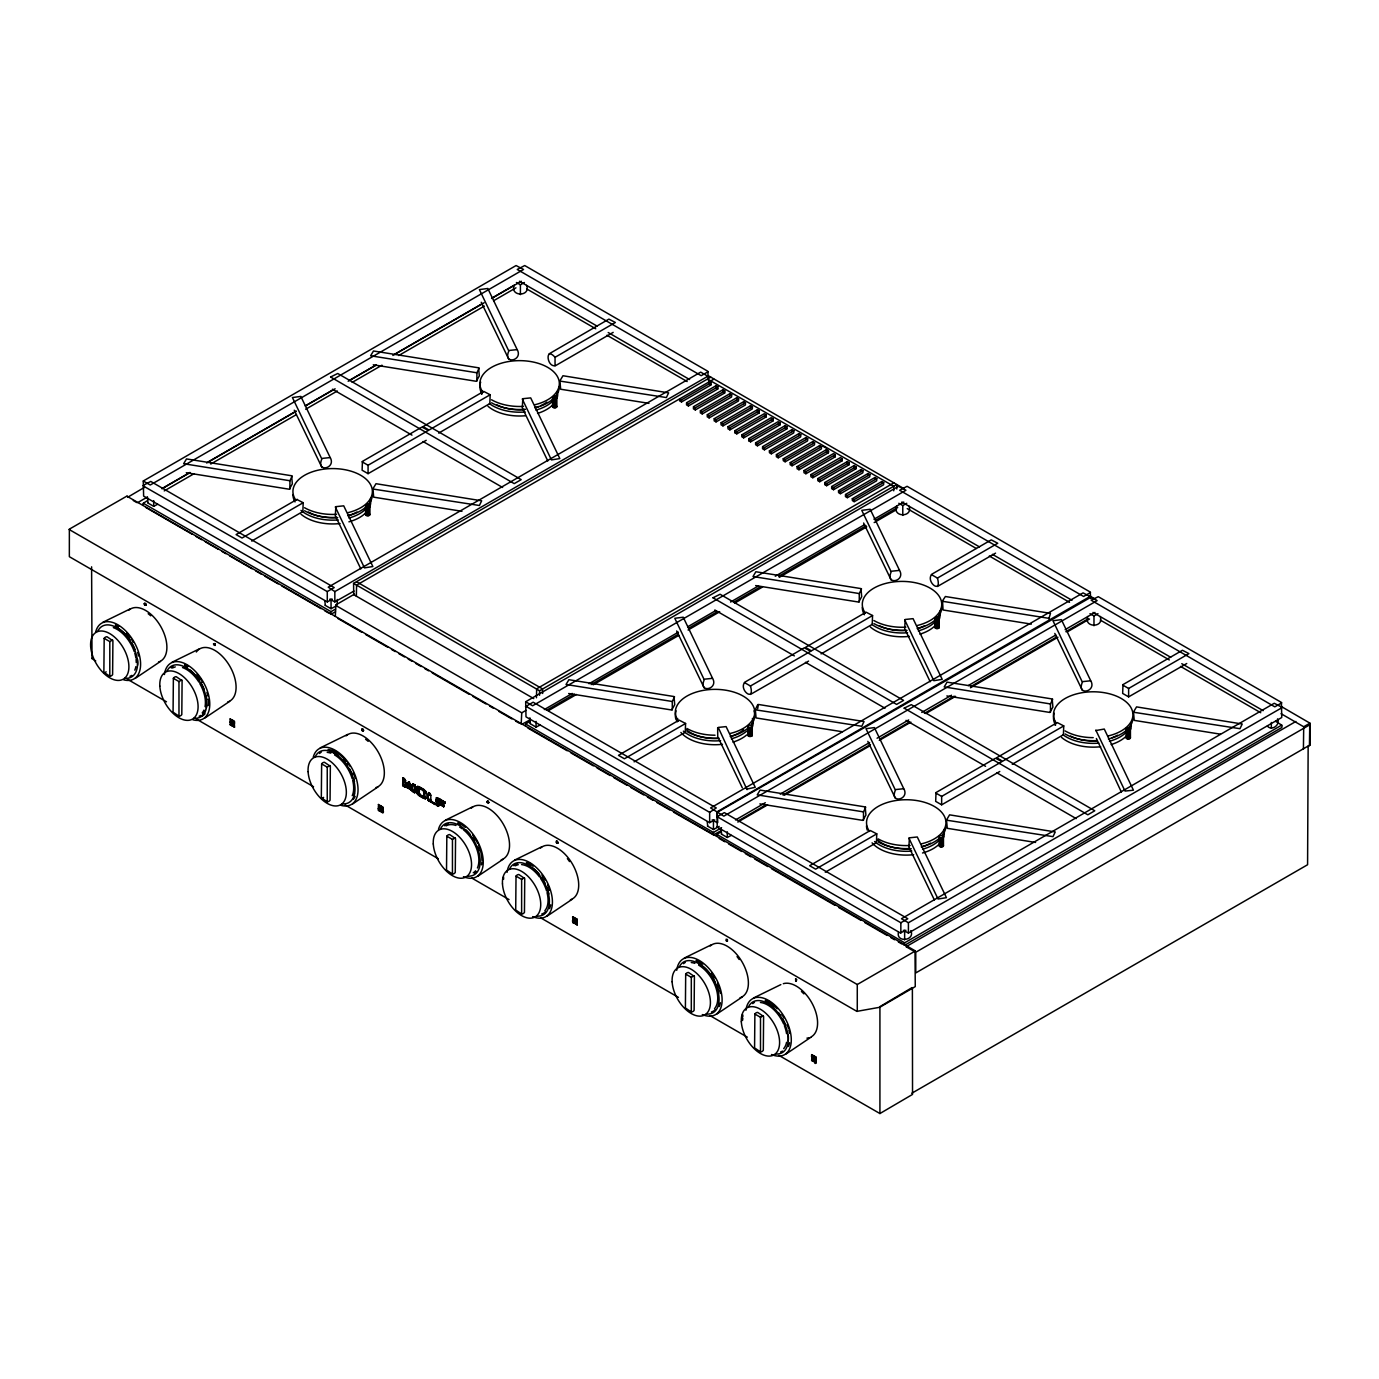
<?xml version="1.0" encoding="UTF-8"?>
<svg xmlns="http://www.w3.org/2000/svg" width="1379" height="1379" viewBox="0 0 1379 1379"><rect width="100%" height="100%" fill="white"/><g stroke="black" fill="none" stroke-linecap="round" stroke-linejoin="round"><path stroke-width="1.5" d="M127.092 496.285L915.001 950.717L915.26 986.606L879.785 1007.273L856.859 1011.359L69.346 556.685L69.364 529.14L127.092 495.992M230.224 718.855L230.224 721.2L231.982 722.113M232.861 720.39L232.861 722.717L234.62 723.63M297.226 499.646L303.19 502.714L302.863 511.523L251.702 541.068M143.278 480.995L150.242 485.012L523.555 269.474L516.074 265.544L143.278 480.995L143.623 496.095L327.271 601.899L327.271 591.591L143.088 485.856M330.357 614L331.046 611.655L143.33 503.283L147.501 500.577M329.753 599.176L334.838 601.899L334.838 591.591L328.219 587.161L700.687 372.123L708.358 376.553M356.351 596.176L356.592 585.127L713.874 379.122M356.592 581.8L542.412 688.828L542.654 693.482M368.072 473.669L362.108 470.222L362.436 461.396L421.905 427.059L428.386 430.42L368.072 465.257L368.072 473.669L426.197 440.315M378.501 804.491L378.501 806.801L380.07 807.87L380.19 805.577M381.121 805.957L381.121 808.318L382.845 809.318L382.828 807.094M414.907 791.15L402.685 784.099L402.944 777.773L404.461 778.652M402.685 777.928L404.84 779.325L402.944 777.773M406.753 787.478L402.685 785.409L402.944 779.101L405.616 780.652C400.961 787.306 421.25 792.753 405.754 785.409M407.27 782.772L410.201 783.737L407.27 782.772L407.27 784.979L409.563 786.306M407.27 784.979L407.529 782.634M409.942 786.082L410.58 784.392L408.425 783.427L409.425 781.962L408.046 783.651L407.908 782.41M410.321 786.306L410.58 784.392M414.769 792.546C406.926 786.599 419.354 799.837 414.907 786.306C409.167 778.773 413.631 798.855 412.614 784.099L415.165 784.841L414.527 792.253M425.473 790.788L417.837 786.375L416.82 786.961L416.82 793.132C419.423 796.217 431.455 799.544 423.181 796.51M416.82 793.132L417.199 786.737L425.611 791.598M417.061 786.823L420.13 788.581L419.113 789.167L419.113 793.58L419.492 788.943M425.99 797.976L426.232 792.546L423.319 791.598M425.99 793.132L426.232 792.115L416.82 786.961M431.196 800.268L428.283 798.872L428.283 793.132L430.058 793.425M428.283 799.751C425.852 791.942 432.023 794.821 428.524 792.546M435.781 804.233L427.904 799.975L428.524 799.165L435.781 804.233L428.283 800.182M436.919 805.336L438.453 806.215L438.591 804.371C434.764 803.509 434.506 791.787 444.952 803.354L444.572 803.578M438.97 801.509L438.591 802.612L439.212 800.923L436.298 799.975L436.54 797.614L444.952 802.475L436.298 797.769L444.952 802.026L444.952 803.354M438.97 804.595L438.832 805.991L436.298 804.819L436.54 802.475L443.797 806.663L443.797 805.336L436.298 801.285L443.797 805.336M503.525 876.872L503.611 879.216M526.054 710.34L521.745 712.822L521.176 724.285M555.048 365.711L555.048 357.299C544.86 345.767 546.601 367.779 555.565 365.642L613.172 332.373M574.578 917.793C574.233 925.412 571.871 912.002 572.871 919.017L574.629 919.931M577.215 919.328L575.439 918.207L575.508 920.551L577.232 921.534L575.508 920.672M525.485 706.634L533.156 702.204L716.27 807.939L709.651 812.352L709.651 822.66L526.002 716.856L525.675 701.756L898.47 486.304L905.951 490.252L532.622 705.772L525.675 701.756M673.555 812.162L713.443 834.881L713.443 832.433L525.727 724.044L529.881 721.338M742.419 1020.494L742.557 1018.047L742.436 1020.339M742.557 1016.995L742.557 1014.634L742.471 1017.133M750.452 686.018C755.296 702.911 738.317 689.896 744.815 682.174L804.285 647.837L810.783 651.198L750.452 686.018L744.488 682.588M757.674 708.668L758.398 704.462L864.047 721.562L861.789 726.268L755.347 709.806L756.071 717.942L842.259 731.732M813.489 1061.261L811.662 1060.503L811.817 1058.003M813.438 1055.711C815.489 1059.434 810.025 1057.779 811.817 1054.59M816.04 1059.503C812.627 1060.141 815.023 1052.436 814.386 1058.451L816.04 1059.503L816.075 1057.228M826.59 451.691C824.935 447.554 830.279 450.847 828.314 452.846L799.062 469.739L797.096 468.722L797.2 466.516L826.452 449.623M912.122 987.571L879.923 1006.636L879.923 1113.543L778.98 1055.435M893.73 490.803L893.73 486.27L707.668 379.122M903.934 945.167L904.641 942.805L716.908 834.433L721.079 831.727M1281.936 707.703L908.416 922.741L908.416 933.049L1281.746 717.511L1281.419 702.428L1098.287 596.693L1091.151 600.21L1274.799 706.841L1281.746 702.842M1309.447 745.832L1309.74 724.82L915.759 952.268L915.759 972.936L1309.447 745.298M937.427 578.077C942.271 594.97 925.292 581.955 931.79 574.216L991.26 539.878L997.758 543.257L937.427 578.077L931.463 574.629M941.65 804.819L935.686 801.371L936.013 792.546L995.483 758.226L1001.981 761.587L941.65 796.407L941.65 804.819L999.775 771.482M1128.625 696.86L1122.661 693.43L1122.989 684.605L1182.458 650.267L1188.939 653.629L1128.625 688.466L1128.625 696.86L1186.75 663.523M1303.414 749.159L1303.707 726.767L1281.057 713.701M857.273 1011.428L857.273 984.52L69.105 529.467M186.027 665.816L184.596 664.781L185.579 665.04M458.242 822.97L459.345 823.125L458.759 824.073M527.433 863.013C528.95 864.081 527.416 862.168 528.088 863.875M116.215 624.721C113.836 626.118 118.939 626.256 115.612 624.997M185.82 665.781L185.51 664.747M458.035 822.867L458.38 823.746L458.862 822.556M292.158 476.048L289.918 480.737L183.631 463.723L186.51 458.931L291.624 475.755L292.331 483.908L289.297 489.235L186.286 472.738M373.14 488.476L376.002 483.701L481.667 500.801L479.409 505.49L372.968 489.028L373.675 497.164L461.965 511.299M479.134 368.09L476.893 372.778L370.606 355.782L373.485 350.99L478.599 367.814L479.306 375.95L476.272 381.293L373.261 364.797M560.098 380.535L562.977 375.743L668.625 392.86L666.385 397.548L559.943 381.087L560.65 389.223L648.94 403.357M674.555 696.809L672.297 701.497L566.028 684.484L568.906 679.709L674.003 696.533L674.727 704.669L671.676 709.995L568.682 693.516M755.52 709.254L757.778 704.548M861.53 588.867L859.272 593.556L753.003 576.543L755.864 571.751L860.979 588.592L861.685 596.728L858.652 602.054L755.64 585.575M865.753 807.198L863.495 811.886L757.226 794.873L760.088 790.098L865.202 806.922L865.909 815.058L862.875 820.384L759.863 803.905M1031.337 624.118L943.046 609.983L942.529 600.83L945.373 596.521L1050.47 613.345L1048.867 618.912M946.718 819.626L949.579 814.851L1055.245 831.951L1052.987 836.639L946.546 820.177L947.27 828.314L1035.56 842.448M1052.711 699.256L1050.47 703.945L944.184 686.932L947.063 682.14L1052.177 698.963L1052.884 707.099L1049.85 712.443L946.839 695.947M1133.693 711.685L1136.555 706.893L1242.22 724.009L1239.962 728.698L1133.521 712.236L1134.227 720.372L1220.415 734.162M146.208 604.829L146.14 604.416M213.417 643.959L215.021 643.734M215.314 644.889C211.608 646.234 215.52 640.839 215.038 645.475M361.746 729.956L362.16 728.801M363.642 730.37L362.522 731.025M488.166 801.302L487.011 802.457M488.838 802.647L487.218 802.078M726.543 940.788L726.078 939.237L727.181 939.358M727.56 939.926L726.716 941.202M796.752 979.883L795.769 981.159M321.876 458.879C315.481 473.325 336.976 468.498 329.977 457.121L300.829 396.428L292.417 397.531L321.583 458.466L330.012 457.587M508.851 350.938C502.456 365.383 523.934 360.557 516.953 349.163L487.804 288.487L479.392 289.59L508.558 350.507L516.97 349.645M704.273 679.657C697.877 694.102 719.355 689.276 712.357 677.882L683.226 617.206L674.796 618.292L703.979 679.226L712.391 678.365M747.056 789.65L718.235 727.422L726.095 726.612L755.244 787.288L747.142 789.064M891.23 571.716C884.835 586.144 906.331 581.317 899.332 569.941L870.183 509.265L861.772 510.351L890.937 571.285L899.367 570.406M895.454 790.046C889.059 804.491 910.554 799.665 903.555 788.271L874.407 727.595L865.995 728.681L895.161 789.615L903.59 788.736M1082.429 682.088C1076.034 696.533 1097.529 691.706 1090.53 680.33L1061.382 619.636L1052.97 620.74L1082.136 681.674L1090.565 680.795M115.422 624.842L116.319 626.118L116.422 624.894M289.918 489.149L289.918 480.737M476.893 381.19L476.893 372.778M672.297 709.909L672.297 701.497M859.272 601.968L859.272 593.556M863.495 820.298L863.495 811.886M1050.47 712.34L1050.47 703.945M144.243 603.83L145.191 603.278M145.674 603.623L144.467 603.468L145.036 605.053M144.605 605.036L146.053 605.295L146.053 604.192M361.694 729.37L362.643 728.819M362.194 730.749L363.298 731.077L362.694 729.181M556.444 842.81L558.012 842.776M335.287 506.938L364.47 567.872L372.864 566.528L343.716 505.834L335.838 506.662L335.321 515.815L360.833 568.906M522.262 398.979L551.445 459.914L559.822 458.569L530.691 397.893L522.813 398.703L522.296 407.856L547.791 460.965M717.683 727.698L717.718 736.576L742.298 787.788M904.658 619.757L933.824 680.692L942.219 679.347L913.07 618.654L905.193 619.481L904.693 628.634L930.187 681.726M908.882 838.087L938.048 899.022L946.442 897.677L917.294 836.984L909.416 837.811L908.899 846.965L934.41 900.056M1095.684 730.577L1104.269 729.043L1133.435 790.201L1125.023 791.063L1095.84 730.146M104.183 638.356L103.873 672.228L109.803 676.244A5.033 4.12 60 0 0 112.613 674.607L112.906 640.752L106.993 636.736A5.033 4.12 60 0 0 104.183 638.356L109.803 641.597L112.613 639.977M173.375 678.313L173.065 712.167L178.977 716.184A5.033 4.12 60 0 0 181.804 714.563L182.097 680.692L176.184 676.675A5.033 4.12 60 0 0 173.375 678.313L178.977 681.554L181.804 679.933M230.069 722.424L231.982 723.337M231.81 723.199L231.982 725.544M232.741 723.872C237.257 726.63 230.827 721.355 232.861 726.147L234.62 727.061M354.489 594.125L335.907 604.847L335.321 616.31M710.771 377.156L353.576 583.386L353.713 594.659L533.742 698.584M321.635 763.897L321.324 797.769L327.237 801.785A5.033 4.12 60 0 0 330.064 800.165L330.357 766.293L324.444 762.277A5.033 4.12 60 0 0 321.635 763.897L327.237 767.155L330.064 765.517M514.195 285.332C509.678 296.881 531.105 296.881 526.606 285.332M438.677 433.109L489.838 403.582L490.166 394.756L483.684 391.395L423.06 426.628L429.024 430.058L490.166 394.756M378.329 808.008C382.948 810.404 376.243 805.422 378.501 810.214L380.156 811.283L380.19 808.99M382.845 810.369C377.846 808.111 385.362 810.404 382.879 812.662C377.794 809.783 385.448 815.489 382.828 810.524M446.83 836.191L446.52 870.046L452.45 874.062A5.033 4.12 60 0 0 455.26 872.442L455.553 838.57L449.64 834.571A5.033 4.12 60 0 0 446.83 836.191L452.45 839.432L455.26 837.811M708.978 381.811L710.926 382.828L710.84 385.034L681.588 401.927L679.64 400.893L679.726 398.703M686.535 402.789L686.535 404.892L688.483 405.909L717.752 389.016L717.838 386.81L715.891 385.792L686.639 402.685L688.345 403.84L717.838 386.81M693.447 406.788L693.447 408.873L695.395 409.891L724.664 392.998L724.802 390.947L722.941 389.757L693.534 406.667L695.257 407.822L724.802 390.947M516.022 876.13L515.712 910.002L521.624 914.018A5.033 4.12 60 0 0 524.451 912.381L524.744 878.526L518.832 874.51A5.033 4.12 60 0 0 516.022 876.13L521.624 879.371L524.451 877.751M700.36 410.77L700.36 412.855L702.307 413.89L731.577 396.997L731.663 394.79L729.715 393.773L700.446 410.666L702.17 411.821L731.663 394.79M707.272 414.769L707.272 416.854L709.22 417.871L738.472 400.979L738.61 398.91L736.765 397.738L707.358 414.648L709.082 415.803L738.61 398.91M714.184 418.751L714.184 420.836L716.132 421.871L745.384 404.978L745.47 402.771L743.522 401.754L714.27 418.647L715.994 419.802L745.47 402.771M721.096 422.75L721.096 424.835L723.044 425.852L752.296 408.96L752.434 406.891L750.572 405.719L721.183 422.629L722.906 423.784L752.434 406.891M728.009 426.732L728.009 428.817L729.956 429.852L759.208 412.959L759.295 410.752L757.347 409.735L728.095 426.628L729.819 427.783L759.295 410.752M735.007 432.92L736.869 433.833L766.121 416.941L766.207 414.751L764.259 413.717L735.007 430.61L734.869 432.678M741.764 434.85L771.171 417.716L773.119 418.733L773.033 420.94L743.764 437.832L741.816 436.798L741.764 434.85L743.626 435.764L773.119 418.733M748.814 440.901L750.676 441.814L779.945 424.922L780.031 422.715L778.084 421.698L748.814 438.591L748.676 440.659M755.589 442.814L784.996 425.68L786.944 426.714L786.857 428.903L757.588 445.796L755.64 444.779L755.589 442.814L757.45 443.728L786.944 426.714M574.595 923.447L572.871 922.448C571.251 915.846 578.163 925.602 572.802 922.585C571.492 917.052 575.853 922.706 574.629 923.361M575.353 921.758C580.3 922.792 571.234 921.413 577.267 924.878M762.553 446.675L762.553 448.761L764.5 449.795L793.752 432.903L793.856 430.696L791.891 429.679L762.639 446.572L764.362 447.727L793.856 430.696M769.413 450.795L798.803 433.661L800.751 434.695L800.665 436.884L771.413 453.777L769.465 452.76L769.413 450.795L771.275 451.709L800.751 434.695M776.377 454.656L776.377 456.742L778.325 457.776L807.577 440.884L807.663 438.677L805.715 437.66L776.463 454.553L778.187 455.708L807.663 438.677M783.238 458.776L812.627 441.642L814.575 442.676L814.489 444.865L785.237 461.758L783.289 460.741L783.238 458.776L785.099 459.69L814.575 442.676M790.201 462.637L790.201 464.723L792.149 465.757L821.401 448.864L821.488 446.658L819.678 445.607L790.288 462.534L792.011 463.689L821.488 446.658M634.099 761.829L685.242 732.301L685.587 723.475L679.089 720.114L618.464 755.347L624.428 758.778L685.587 723.475M804.009 470.618L804.009 472.704L805.957 473.721L835.226 456.845L835.312 454.639L833.502 453.588L804.095 470.498L805.819 471.67L835.312 454.639M810.921 474.6L810.921 476.703L812.869 477.72L842.138 460.827L842.276 458.759L840.414 457.587L811.007 474.497L812.731 475.652L842.276 458.759M817.833 478.599L817.833 480.685L819.781 481.702L849.033 464.809L849.136 462.62L847.327 461.569L817.919 478.479L819.643 479.633L849.136 462.62M828.4 452.743L826.728 451.778M824.745 482.581L824.745 484.667L826.693 485.701L855.945 468.808L856.083 466.74L854.084 465.585L824.832 482.478L826.555 483.633L856.083 466.74M831.658 486.58L831.658 488.666L833.606 489.683L862.858 472.79L862.944 470.601L860.996 469.567L831.744 486.459L833.468 487.614L862.944 470.601M838.518 490.7L867.908 473.566L869.856 474.583L869.77 476.789L840.518 493.682L838.57 492.648L838.518 490.7L840.38 491.613L869.856 474.583M716.684 817.023L724.337 812.593L907.796 918.724L900.849 922.741L716.873 816.523M845.482 494.561L845.482 496.647L847.43 497.664L876.682 480.771L876.768 478.582L874.82 477.548L845.568 494.44L847.292 495.595L876.768 478.582M852.325 498.681L881.733 481.547L883.68 482.564L883.594 484.77L854.342 501.663L852.377 500.629L852.325 498.681L854.187 499.594L883.68 482.564M685.691 974.091L685.397 1007.963L691.31 1011.979A5.033 4.12 60 0 0 694.12 1010.342L694.413 976.487L688.5 972.471A5.033 4.12 60 0 0 685.691 974.091L691.31 977.332L694.12 975.711M896.574 506.11C892.075 517.642 913.501 517.642 908.985 506.11M821.074 653.887L872.217 624.359L872.562 615.534L866.064 612.173L805.439 647.389L811.404 650.836L872.562 615.534M754.882 1014.048L754.572 1047.902L760.501 1051.918A5.033 4.12 60 0 0 763.311 1050.298L763.604 1016.426L757.692 1012.41A5.033 4.12 60 0 0 754.882 1014.048L760.501 1017.288L763.311 1015.651M825.28 872.217L876.441 842.69L876.768 833.864L870.287 830.503L809.663 865.719L815.627 869.166L876.768 833.864M811.576 1054.728L813.455 1055.556M813.403 1059.02C809.214 1054.814 817.161 1063.916 811.662 1060.399M816.092 1059.451L816.127 1057.159L814.386 1056.107M816.092 1062.864C811.335 1053.039 817.833 1068.122 814.248 1061.951M898.436 932.394C895.919 942.926 915.466 940.857 910.847 930.601M879.923 1113.543L912.536 1094.409L912.381 987.881M1087.772 616.499C1083.256 628.031 1104.682 628.031 1100.183 616.499M1012.255 764.276L1063.416 734.731L1063.743 725.923L1057.262 722.562L996.638 757.778L1002.602 761.225L1063.743 725.923M1267.353 726.078C1271.628 731.37 1280.626 724.871 1277.54 718.89M911.812 1093.237L1307.585 864.736L1308.154 746.039M231.896 725.682L230.103 724.699L231.724 725.682M577.18 921.603L577.18 919.207M813.403 1057.986L811.662 1056.986M816.04 1062.933L816.075 1060.658M144.467 603.399L144.295 604.416M144.743 605.209L146.14 605.157M486.942 801.492L487.994 801.182M557.978 842.931L557.064 843.327M127.644 497.267L144.709 487.218M143.278 485.374L150.759 481.443L334.218 587.575L327.271 591.591M549.083 353.869L608.88 319.118L615.362 322.479L555.048 357.299M381 806.043L382.707 807.025L382.793 809.37L381.121 808.456M381 809.456L381.121 811.748M766.121 416.941L764.535 415.872M779.945 424.922L778.359 423.853M906.106 946.701L1295.881 721.458M1275.661 721.338L1281.694 725.113A3.672 2.999 0 0 1 1281.694 727.578L904.641 945.27M556.409 841.069L557.03 842.965M556.582 841.069L556.202 842.397M726.112 940.771L727.56 941.012M135.211 678.399L160.464 661.437M204.402 718.338L229.638 701.394M352.662 803.94L377.898 786.978M477.858 876.217L503.094 859.272M547.049 916.173L572.285 899.211M716.718 1014.134L741.971 997.172M785.909 1054.073L811.145 1037.111M137.779 502.577L147.088 497.198M163.86 487.511L189.957 472.445M208.591 461.689L296.175 411.114M305.5 405.736L333.442 389.602M350.214 379.914L376.312 364.849M394.946 354.093L482.529 303.518M491.855 298.14L514.212 285.229M161.929 488.787L189.871 472.652M206.626 462.982L296.02 411.373M305.328 405.995L335.131 388.792M348.163 381.259L376.105 365.142M392.86 355.454L484.115 302.777M491.562 298.467L521.365 281.264M516.418 282.505L520.4 284.798L524.382 282.505M164.239 490.907L194.025 473.721M210.763 464.051L296.382 414.614M305.673 409.253L337.321 390.981M352.197 382.379L381.983 365.194M398.738 355.523L484.339 306.104M493.648 300.725L515.97 287.832M147.501 497.043L147.967 502.68M157.671 504.231L153.69 506.334L147.656 502.852M297.226 499.267L236.085 534.569L242.049 538.017L303.19 502.714M91.6 566.821L92.014 658.335M104.183 673.004L106.183 671.849M708.168 371.675L701.204 375.691L517.228 269.474L524.709 265.544L707.823 371.261L708.358 380.276M334.838 591.591L708.168 376.053M332.356 599.176L327.271 601.899M324.858 601.227L325.323 605.071M679.64 398.807L681.45 399.858L710.926 382.828M353.989 591.057L334.838 601.899M335.028 606.622L331.046 608.725L325.013 605.243M331.046 611.655L335.476 609.104M335.476 611.862L331.046 614.12M231.896 719.769L231.896 722.251L230.224 721.2M232.861 722.855C234.275 725.647 236.102 720.355 232.741 720.441M734.921 430.713L736.731 431.765L766.207 414.751M231.931 723.406L230.155 722.268L230.224 724.63M234.447 724.716L234.447 727.216L232.861 726.147M780.031 422.715L750.538 439.746L748.728 438.694M797.096 466.619L798.906 467.671L828.4 450.657M321.635 798.544L323.634 797.39M353.576 583.386L539.551 690.758L896.729 484.529L896.815 489.011M402.944 778.652L405.236 780.428M402.944 779.101L405.616 780.652M409.425 781.962L407.27 783.203L410.58 784.841L407.529 783.065M403.082 786.082L405.236 787.03L403.323 785.944M409.184 782.548L408.425 782.117M405.995 785.272L405.357 780.79M409.804 783.065L408.805 781.893M409.942 786.513L407.27 784.53L410.58 786.599M412.614 784.979L413.01 783.875M544.326 709.547L572.251 693.43M589.023 683.743L678.416 632.134M687.725 626.773L715.649 610.638M730.56 602.037L758.484 585.903M775.257 576.232L864.633 524.623M873.958 519.245L903.745 502.042M410.58 787.478C409.304 788.202 404.978 783.789 409.563 785.858M415.165 784.841L414.907 786.306L412.235 784.754M380.07 805.508L378.363 804.509M380.156 807.853L378.501 806.801M529.76 719.993L521.745 724.371M546.498 710.34L574.371 694.24M591.091 684.587L678.434 634.168M689.586 627.721L717.459 611.638M734.18 601.968L760.208 586.954M778.79 576.232L866.133 525.795M875.424 520.435L897.712 507.558M898.798 503.283L902.78 505.576L906.761 503.283M548.497 710.599L576.405 694.482M593.16 684.811L678.761 635.391M688.069 630.013L719.7 611.759M734.593 603.157L762.501 587.04M779.256 577.37L866.719 526.864M874.165 522.572L896.505 509.678M411.097 790.27L414.769 792.115M417.061 787.702L420.13 789.029M418.975 786.599L423.939 789.46M529.881 717.821L530.346 723.458M414.769 791.667L414.527 792.684M417.061 792.115L419.733 793.649M417.199 793.787L425.852 798.062M417.837 794.321L425.611 798.2M420.13 794.321L416.82 792.684L426.232 798.286L425.215 798.872L417.578 794.459M540.068 725.009L536.086 727.112L530.053 723.613M419.113 795.786L423.698 798.424M430.817 795.2L428.283 794.011L430.817 795.2L430.817 800.044M428.283 800.63L435.402 804.457M436.54 798.51L444.693 803.492L444.952 802.026M436.54 798.941L444.314 803.716M436.54 799.389L444.314 803.267M436.298 799.975L439.212 801.371M436.54 802.475L443.797 806.663M435.781 803.354L435.54 804.371M435.143 804.164L428.145 799.82M438.453 805.784L436.678 805.474M808.594 661.093L750.452 694.43M995.569 553.134L937.427 586.489M1090.548 592.453L1083.601 596.469L899.625 490.252L907.089 486.304L1090.22 592.039L1090.737 598.538M1090.737 597.314L717.235 812.352L717.752 822.591M714.753 819.953L709.651 822.66M707.237 822.005L707.703 825.849M1090.548 596.831L1083.067 592.884L710.616 807.939L723.82 816.161L1097.132 600.623L1089.669 596.693L717.201 811.731L717.201 826.642M719.183 826.383L713.443 829.503L707.41 826.021M713.443 832.433L721.579 827.728M735.524 819.936L765.311 802.733M780.221 794.132L869.597 742.523M877.061 738.23L908.709 719.941M921.741 712.426L951.544 695.223M968.299 685.535L1055.831 635.012M1065.14 629.634L1094.943 612.431M721.579 830.486L713.443 834.881M738.334 820.815L766.241 804.698M782.996 795.028L870.459 744.522M879.768 739.144L909.537 721.958M924.43 713.374L954.216 696.171M970.954 686.501L1056.555 637.081M1065.864 631.703L1088.203 618.809M1089.996 613.655L1093.978 615.965L1097.96 613.655M737.834 822.056L767.603 804.871M784.358 795.2L869.959 745.78M879.268 740.402L910.898 722.131M925.792 713.546L955.561 696.343M970.454 687.759L1057.917 637.253M1067.225 631.892L1089.548 618.999M574.457 917.724L572.871 916.69M721.079 828.21L721.545 833.83M575.439 924.016L577.232 924.964L577.18 922.637M731.266 835.381L727.285 837.484L721.251 834.002M905.934 930.325L900.315 932.962L716.873 826.831M904.641 942.805L1281.694 725.113M857.273 984.52L915.26 951.027M1303.707 726.767L1309.947 723.165L1281.815 706.806M816.127 1060.589L814.299 1059.537L814.386 1061.882M102.822 622.308L130.143 608.932M172.013 662.248L199.317 648.871M320.273 747.849L347.577 734.473M445.469 820.143L472.79 806.749M514.66 860.082L541.964 846.706M684.346 958.043L711.65 944.667M753.52 997.982L780.842 984.606M172.358 667.97L175.271 666.902M557.185 841.121L556.72 842.655M557.788 843.138L557.978 842.19M722.803 389.774L722.941 391.688M736.61 397.755L736.765 399.669M750.435 405.736L750.572 407.65M819.54 445.641L819.678 447.537M771.275 453.812L771.275 451.709M785.099 461.775L785.099 459.69M847.171 461.586L847.327 463.499M798.906 469.756L798.906 467.671M1096.391 738.489L1121.386 792.115M363.28 730.956L362.332 730.422M795.907 979.056L795.614 981.038M796.372 981.107L795.942 979.314M380.07 811.266L378.415 810.369M942.495 601.296L1048.764 618.309M743.488 437.832L743.626 435.764M757.312 445.796L757.45 443.728M854.222 465.568L854.222 467.498M861.134 469.549L861.134 471.48M874.958 477.53L874.958 479.461M893.954 482.822L536.672 688.828L536.448 697.757M840.242 493.682L840.38 491.613M854.049 501.663L854.187 499.594M717.235 822.66L712.133 819.953M908.416 933.049L903.331 930.325M697.774 961.835L697.102 960.318L697.619 961.973M766.965 1001.792L766.293 1000.258L766.81 1001.93M487.89 803.371L488.838 802.457M795.442 979.09L796.528 979.469M458.828 823.901L459.035 822.918M487.545 801.268L488.494 801.871M556.737 841.207L557.892 842.276M708.168 375.622L903.728 488.528M1089.979 596.056L1095.564 599.279M822.505 445.986L826.228 448.123M709.254 383.948L710.926 384.913M716.166 387.947L717.838 388.912M723.079 391.929L724.751 392.894M757.623 411.873L759.295 412.838M771.447 419.854L773.119 420.819M785.272 427.835L786.944 428.8M833.64 455.759L835.312 456.725M840.552 459.759L842.224 460.724M847.464 463.74L849.136 464.706M854.377 467.74L856.031 468.705M519.418 281.264L597.107 326.116M608.208 332.529L689.586 379.518M901.797 502.042L979.486 546.894M992.432 554.358L1071.983 600.279M1092.995 612.414L1170.685 657.266M1181.786 663.678L1263.164 710.668M526.692 288.918L595.728 328.771M606.915 335.235L687.156 381.552M907.21 508.61L976.246 548.463M989.312 556.013L1069.535 602.33M1100.27 620.067L1169.306 659.938M1180.51 666.402L1260.734 712.719M1122.661 685.018L1128.625 688.466M332.442 389.206L411.976 435.126M423.077 441.539L502.611 487.459M714.822 609.983L794.373 655.904M805.457 662.316L885.008 708.237M906.02 720.372L985.554 766.293M996.655 772.688L1076.189 818.609M362.108 461.81L368.072 465.257M935.686 792.959L941.65 796.407M908.416 922.741L901.47 918.724L1274.265 703.273L1281.746 707.203M525.675 706.134L709.651 812.352M335.545 605.312L521.745 712.822M133.28 500.525L136.849 502.577M145.64 507.369L192.284 534.294M196.008 536.448L201.61 539.672M205.35 541.826L218.399 549.376M222.14 551.531L225.863 553.686M229.603 555.84L251.995 568.769M255.718 570.923L261.32 574.147M265.044 576.301L278.11 583.851M281.85 586.006L321.031 608.622M324.755 610.776L328.495 612.931M337.752 618.395L361.85 632.306M365.556 634.443L387.775 647.268M391.481 649.406L395.187 651.56M398.893 653.698L404.461 656.904M408.167 659.041L411.873 661.179M415.579 663.316L421.129 666.522M424.835 668.66L428.541 670.797M432.248 672.952L469.291 694.344M472.997 696.481L485.977 703.962M489.683 706.1L493.389 708.237M498.939 711.443L511.902 718.942M515.608 721.079L519.314 723.217M528.019 728.129L567.217 750.762M570.94 752.917L593.332 765.828M597.055 767.982L610.121 775.532M613.862 777.687L626.911 785.22M630.651 787.375L643.7 794.925M647.441 797.079L653.043 800.303M656.766 802.457L669.832 810.007M719.217 838.518L724.82 841.742M728.543 843.896L741.609 851.446M745.349 853.601L750.934 856.824M754.675 858.979L767.724 866.529M771.464 868.684L834.898 905.313M838.639 907.451L861.03 920.379M864.754 922.534L887.145 935.462M890.868 937.617L894.609 939.771M898.332 941.926L902.073 944.081M906.399 946.873L913.501 950.976M412.873 783.944L415.165 785.272L412.614 784.099M417.458 786.599L425.852 791.443M419.871 789.167L416.82 787.409L417.837 786.375M423.181 796.079L426.232 797.838L425.215 798.872M415.165 791.891L402.685 784.979L414.907 792.029M427.904 799.527L435.143 804.595M187.923 666.333L186.268 665.178L186.458 666.85L186.458 665.488M118.008 627.324L118.008 625.773M335.459 752.865L335.459 751.314M698.584 962.525L698.584 960.956L700.239 961.921M699.515 963.059L699.308 961.577M768.706 1002.998L768.706 1001.447M230.103 718.924L231.982 719.907M95.737 660.955L91.755 658.49M127.385 679.226L166.48 701.808M196.266 719.011L313.55 786.719M345.198 804.991L438.281 858.738M471.808 878.078L509.041 899.573M540.689 917.845L678.451 997.396M710.099 1015.668L747.332 1037.163M527.847 863.943L527.243 863.03M1082.429 690.5L1054.814 633.409M891.23 580.111L863.616 523.02M508.851 359.35L481.237 302.26M895.454 798.441L867.839 741.35M704.273 688.069L676.658 630.961M321.876 467.291L294.261 410.201M488.028 801.32L488.752 802.544M363.16 729.388L363.556 730.267M1309.947 723.165L1310.05 745.315M574.595 917.656L574.578 920M1271.335 722.475L1271.335 728.181M1130.435 728.612L1130.435 737.903M1129.849 729.836L1129.849 738.472M1128.867 730.18L1128.867 738.816M1127.712 730.18L1127.712 738.816M1126.729 729.767L1126.729 738.472M1126.16 729.267L1126.16 737.903M1093.978 615.965L1093.978 625.773M943.46 836.553L943.46 845.861M942.891 835.984L942.891 846.43M941.891 838.122L941.891 846.758M940.754 838.122L940.754 846.758M939.754 837.708L939.754 846.43M939.237 618.223L939.237 627.514M939.185 837.225L939.185 845.861M938.668 617.654L938.668 628.1M937.668 619.792L937.668 628.428M936.531 619.792L936.531 628.428M935.531 619.378L935.531 628.1M934.962 618.878L934.962 627.514M904.641 930.067L904.641 939.892M902.78 505.576L902.78 515.401M900.849 922.741L900.849 933.049M881.87 481.512L881.87 483.443M868.046 473.549L868.046 475.462M847.292 495.595L847.292 497.681M833.468 487.614L833.468 489.717M826.555 483.633L826.555 485.718M819.643 479.633L819.643 481.736M812.765 441.625L812.765 443.555M812.731 475.652L812.731 477.737M805.853 437.643L805.853 439.556M805.819 471.67L805.819 473.755M798.941 433.644L798.941 435.574M792.046 429.662L792.046 431.593M792.011 463.689L792.011 465.774M785.134 425.663L785.134 427.593M778.187 455.708L778.187 457.794M769.43 1001.861L767.775 1000.913L767.965 1002.585L767.965 1001.223M768.499 1001.964L767.965 1001.654A29.304 16.91 60 0 0 765.224 1000.499M764.362 447.727L764.362 449.813M760.501 1017.288L760.501 1051.918M757.485 409.701L757.485 411.632M752.262 726.164L752.262 735.472M751.693 727.405L751.693 736.041A2.086 1.207 0 0 1 748.418 736.076A2.086 1.207 0 0 1 749.59 734.214M750.693 727.733L750.693 736.369M750.538 439.746L750.538 441.832M749.555 727.733L749.555 736.369M748.556 727.405L748.556 736.041M747.987 726.836L747.987 735.472M743.66 401.737L743.66 403.651M736.731 431.765L736.731 433.851M729.853 393.756L729.853 395.687M729.819 427.783L729.819 429.869M727.285 831.778L727.285 837.484M722.906 423.784L722.906 425.87M716.029 385.775L716.029 387.706M715.994 419.802L715.994 421.888M713.443 819.678L713.443 829.503M709.082 415.803L709.082 417.906M702.17 411.821L702.17 413.907M699.308 962.008L698.791 961.715A29.304 16.91 60 0 0 696.033 960.542M695.257 407.822L695.257 409.925M691.31 977.332L691.31 1011.979M688.345 403.84L688.345 405.926M681.45 399.858L681.45 401.944M556.84 397.462L556.84 406.753M556.271 398.686L556.271 407.322M555.289 399.014L555.289 407.65M554.134 399.014L554.134 407.65M553.151 398.617L553.151 407.322M552.565 398.117L552.565 406.753M539.551 690.758L539.551 695.275M536.086 721.407L536.086 727.112M530.553 863.961L528.915 862.995L529.105 864.667L529.105 863.323M530.036 863.857L530.036 865.202L529.846 863.53M521.624 879.371L521.624 914.018M520.4 284.798L520.4 294.623M461.379 824.004L459.724 823.056L459.914 824.728L459.914 823.366M460.845 823.901L460.845 825.263L460.448 823.47M452.45 839.432L452.45 874.062M443.555 805.474L443.555 806.801M430.438 794.097L430.179 795.114L430.179 794.235M423.698 796.217L423.939 791.667L423.56 796.304M410.321 786.737L408.805 786.737L409.804 786.151M369.882 505.403L369.882 514.695M369.296 504.835L369.296 515.281M368.314 506.972L368.314 515.608M367.159 506.972L367.159 515.608M366.176 506.645L366.176 515.281M365.607 506.059L365.607 514.695M337.252 599.451L337.252 604.812M336.183 751.727L334.528 750.779L334.718 752.451L334.718 751.09M331.046 598.917L331.046 608.725M327.237 767.155L327.237 801.785M187.389 666.023L187.389 667.384L186.992 665.592M178.977 681.554L178.977 716.184M153.69 500.629L153.69 506.334M118.732 626.187L117.077 625.239L117.267 626.893L117.267 625.549M109.803 641.597L109.803 676.244M930.532 843.155A34.354 19.84 0 0 1 921.431 846.913M911.278 848.74A34.354 19.84 0 0 1 877.665 840.139M1117.49 735.197A34.354 19.84 0 0 1 1112.284 737.662M1096.564 740.919A34.354 19.84 0 0 1 1070.552 736.093M743.609 729.75A34.354 19.84 0 0 1 730.232 736.524A39.715 22.926 0 0 0 748.056 728.043M718.407 738.472A34.354 19.84 0 0 1 686.466 729.75M924.671 625.704A34.354 19.84 0 0 1 917.207 628.583A39.715 22.926 0 0 0 935.031 620.102M907.054 630.41A34.354 19.84 0 0 1 879.354 625.704M356.937 511.988A34.354 19.84 0 0 1 347.836 515.763A39.715 22.926 0 0 0 365.676 507.282M337.7 517.59A34.354 19.84 0 0 1 308.362 511.988M546.877 402.099A34.354 19.84 0 0 1 540.534 405.754M538.706 406.512A34.354 19.84 0 0 1 534.811 407.805A39.715 22.926 0 0 0 552.634 399.341M524.675 409.632A34.354 19.84 0 0 1 496.974 404.926M760.45 1002.481A27.08 15.634 60 0 1 783.703 1024.063M784.375 1025.666A27.08 15.634 60 0 1 786.564 1033.681M786.564 1042.3A27.08 15.634 60 0 1 783.703 1048.626M691.275 962.542A27.08 15.634 60 0 1 694.861 963.352M698.601 965.093A27.08 15.634 60 0 1 715.494 986.537A27.08 15.634 60 0 1 714.529 1008.687M515.384 865.788A27.08 15.634 60 0 1 518.28 864.702M521.59 864.581A27.08 15.634 60 0 1 539.568 876.992M540.585 878.423A27.08 15.634 60 0 1 546.618 890.989M547.049 892.592A27.08 15.634 60 0 1 544.843 910.726M446.193 825.831A27.08 15.634 60 0 1 456.001 825.452M459.741 827.176A27.08 15.634 60 0 1 462.241 828.813M463.465 829.762A27.08 15.634 60 0 1 477.427 867.977M475.652 870.77A27.08 15.634 60 0 1 473.273 872.752M327.202 752.348A27.08 15.634 60 0 1 330.805 753.158M334.528 754.899A27.08 15.634 60 0 1 352.231 778.773M352.679 780.376A27.08 15.634 60 0 1 352.231 795.7M182.545 667.574A27.08 15.634 60 0 1 198.904 682.088M199.817 683.605A27.08 15.634 60 0 1 205.057 706.582M203.971 710.099A27.08 15.634 60 0 1 202.196 712.891M113.354 627.617A27.08 15.634 60 0 1 134.263 651.612M134.78 653.215A27.08 15.634 60 0 1 135.866 658.007M136.073 659.541A27.08 15.634 60 0 1 136.245 662.523M135.866 666.626A27.08 15.634 60 0 1 134.78 670.142M809.249 1037.697A30.131 17.393 60 0 1 806.939 1038.146M783.324 983.692A30.131 17.393 60 0 1 812.3 1003.722A30.131 17.393 60 0 1 811.352 1036.784M745.936 1010.255A32.217 18.599 60 0 1 769.516 1001.016A32.217 18.599 60 0 1 791.27 1038.715A32.217 18.599 60 0 1 771.499 1054.521M752.744 1003.636A28.132 16.238 60 0 1 754.451 1002.361M768.517 1003.757A28.132 16.238 60 0 1 773.671 1007.515M778.463 1012.582A28.132 16.238 60 0 1 780.635 1015.496M782.582 1018.598A28.132 16.238 60 0 1 785.737 1025.183M788.236 1035.112A28.132 16.238 60 0 1 788.236 1041.111M782.582 1051.074A28.132 16.238 60 0 1 780.635 1051.936M801.44 991.484A28.132 16.238 60 0 1 803.888 993.863M710.202 946.011A30.131 17.393 60 0 1 742.161 962.059A30.131 17.393 60 0 1 740.058 997.741M676.744 970.299A32.217 18.599 60 0 1 700.325 961.077A32.217 18.599 60 0 1 722.096 998.775A32.217 18.599 60 0 1 702.307 1014.565M683.553 963.68A28.132 16.238 60 0 1 685.277 962.421M699.325 963.818A28.132 16.238 60 0 1 715.115 981.9M716.563 985.244A28.132 16.238 60 0 1 718.545 991.932M715.115 1009.859A28.132 16.238 60 0 1 711.443 1011.979M737.041 956.595A28.132 16.238 60 0 1 739.196 959.525M540.516 848.051A30.131 17.393 60 0 1 572.475 864.099A30.131 17.393 60 0 1 570.389 899.78M507.076 872.338A32.217 18.599 60 0 1 530.656 863.116A32.217 18.599 60 0 1 552.41 900.815A32.217 18.599 60 0 1 532.639 916.604M513.884 865.719A28.132 16.238 60 0 1 517.556 863.599M532.26 867.546A28.132 16.238 60 0 1 539.603 874.665M541.757 877.578A28.132 16.238 60 0 1 545.429 883.939M546.877 887.283A28.132 16.238 60 0 1 548.876 893.971M545.429 911.898A28.132 16.238 60 0 1 541.757 914.018M567.372 858.634A28.132 16.238 60 0 1 569.527 861.565M471.325 808.111A30.131 17.393 60 0 1 503.301 824.142A30.131 17.393 60 0 1 501.198 859.841M438.47 829.365A32.217 18.599 60 0 1 463.447 824.504A32.217 18.599 60 0 1 483.253 862.013A32.217 18.599 60 0 1 463.447 876.665M444.693 825.78A28.132 16.238 60 0 1 448.365 823.659M465.619 829.658A28.132 16.238 60 0 1 470.411 834.726M472.583 837.639A28.132 16.238 60 0 1 474.531 840.759M477.686 847.327A28.132 16.238 60 0 1 478.841 850.688M476.255 871.959A28.132 16.238 60 0 1 474.531 873.235M346.129 735.834A30.131 17.393 60 0 1 378.105 751.865A30.131 17.393 60 0 1 376.002 787.564M313.274 757.071A32.217 18.599 60 0 1 351.369 767.293A32.217 18.599 60 0 1 341.165 805.405M319.497 753.503A28.132 16.238 60 0 1 321.204 752.227M330.133 751.434A28.132 16.238 60 0 1 337.872 755.313M342.888 759.76A28.132 16.238 60 0 1 347.387 765.362M349.335 768.465A28.132 16.238 60 0 1 352.49 775.05M353.645 778.411A28.132 16.238 60 0 1 354.489 781.738M354.489 793.632A28.132 16.238 60 0 1 353.645 795.993M365.625 739.282A28.132 16.238 60 0 1 368.176 741.35M196.335 652.008A30.131 17.393 60 0 1 228.828 664.575A30.131 17.393 60 0 1 227.742 701.963M164.429 674.521A32.217 18.599 60 0 1 187.01 664.695A32.217 18.599 60 0 1 209.591 700.601A32.217 18.599 60 0 1 192.905 719.804M171.237 667.901A28.132 16.238 60 0 1 172.944 666.626M189.612 669.729A28.132 16.238 60 0 1 199.128 679.761M201.075 682.864A28.132 16.238 60 0 1 204.23 689.448M206.229 696.136A28.132 16.238 60 0 1 206.729 699.377M206.729 705.376A28.132 16.238 60 0 1 206.229 708.03M205.385 710.392A28.132 16.238 60 0 1 202.782 714.081M201.075 715.356A28.132 16.238 60 0 1 199.128 716.201M128.695 610.294A30.131 17.393 60 0 1 160.654 626.325A30.131 17.393 60 0 1 158.551 662.023M95.823 631.53A32.217 18.599 60 0 1 133.935 641.752A32.217 18.599 60 0 1 123.714 679.847M117.818 628.083A28.132 16.238 60 0 1 129.936 639.822M131.884 642.924A28.132 16.238 60 0 1 135.056 649.509M137.538 659.438A28.132 16.238 60 0 1 137.538 665.419M131.884 675.4A28.132 16.238 60 0 1 129.936 676.262M148.191 613.741A28.132 16.238 60 0 1 150.742 615.81M716.649 836.226A3.672 2.999 0 0 1 716.908 834.433M525.468 725.837A3.672 2.999 0 0 1 525.727 724.044M143.071 505.076A3.672 2.999 0 0 1 143.33 503.283M942.788 844.913A2.086 1.207 0 0 1 942.788 846.62A2.086 1.207 0 0 1 939.84 846.62A2.086 1.207 0 0 1 939.84 844.913M1129.763 736.972A2.086 1.207 0 0 1 1129.487 738.799A2.086 1.207 0 0 1 1126.402 738.334A2.086 1.207 0 0 1 1127.746 736.662M750.659 734.214A2.086 1.207 0 0 1 751.831 736.076M938.565 626.583A2.086 1.207 0 0 1 938.565 628.29A2.086 1.207 0 0 1 935.617 628.29A2.086 1.207 0 0 1 935.617 626.583M369.21 513.764A2.086 1.207 0 0 1 369.21 515.47A2.086 1.207 0 0 1 366.262 515.47A2.086 1.207 0 0 1 366.262 513.764M556.185 405.805A2.086 1.207 0 0 1 556.185 407.512A2.086 1.207 0 0 1 553.238 407.512A2.086 1.207 0 0 1 553.238 405.805M869.546 831.434A39.715 22.926 0 0 1 891.041 801.475A39.715 22.926 0 0 1 942.926 813.886A39.715 22.926 0 0 1 921.431 843.845M910.123 845.482A39.715 22.926 0 0 1 878.147 838.88M945.856 827.193A39.715 22.926 0 0 1 942.926 834.467M939.254 838.432A39.715 22.926 0 0 1 921.431 846.878M910.123 848.516A39.715 22.926 0 0 1 878.147 841.914M867.288 830.175A39.715 22.926 0 0 1 866.512 825.693M1056.504 723.492A39.715 22.926 0 0 1 1077.999 693.534A39.715 22.926 0 0 1 1129.901 705.945A39.715 22.926 0 0 1 1108.406 735.903M1093.202 737.644A39.715 22.926 0 0 1 1065.122 730.922M1132.917 717.752A39.715 22.926 0 0 1 1127.591 729.215M1126.229 730.491A39.715 22.926 0 0 1 1108.406 738.937M1097.098 740.575A39.715 22.926 0 0 1 1065.122 733.956M1055.59 725.13A39.715 22.926 0 0 1 1054.245 713.271M678.347 721.062A39.715 22.926 0 0 1 699.842 691.103A39.715 22.926 0 0 1 751.727 703.497A39.715 22.926 0 0 1 730.232 733.456M715.029 735.214A39.715 22.926 0 0 1 686.949 728.491M753.985 710.84A39.715 22.926 0 0 1 751.727 724.078M718.924 738.127A39.715 22.926 0 0 1 686.949 731.525M676.089 719.786A39.715 22.926 0 0 1 676.089 710.84M865.322 613.103A39.715 22.926 0 0 1 886.818 583.145A39.715 22.926 0 0 1 938.703 595.556A39.715 22.926 0 0 1 917.207 625.514M905.9 627.152A39.715 22.926 0 0 1 873.924 620.55M941.719 607.363A39.715 22.926 0 0 1 936.393 618.826M905.9 630.186A39.715 22.926 0 0 1 873.924 623.584M864.409 614.741A39.715 22.926 0 0 1 862.289 607.363M295.951 500.284A39.715 22.926 0 0 1 317.446 470.325A39.715 22.926 0 0 1 369.348 482.736A39.715 22.926 0 0 1 347.853 512.695M336.545 514.333A39.715 22.926 0 0 1 304.569 507.731M372.278 496.044A39.715 22.926 0 0 1 367.038 506.007M336.545 517.366A39.715 22.926 0 0 1 304.569 510.764M295.037 501.922A39.715 22.926 0 0 1 292.934 494.544M482.926 392.343A39.715 22.926 0 0 1 504.421 362.384A39.715 22.926 0 0 1 556.306 374.795A39.715 22.926 0 0 1 534.828 404.754M523.52 406.374A39.715 22.926 0 0 1 491.545 399.772M559.34 386.603A39.715 22.926 0 0 1 554.013 398.066M525.451 409.27A39.715 22.926 0 0 1 491.545 402.806M482.012 393.963A39.715 22.926 0 0 1 480.668 382.121M943.994 830.244A38.078 21.995 0 0 1 943.581 837.398M940.392 842.845A38.078 21.995 0 0 1 922.517 852.998M913.656 854.687A38.078 21.995 0 0 1 872.08 842.845M944.322 829.313A38.078 21.995 0 0 1 942.288 836.398M940.392 839.053A38.078 21.995 0 0 1 922.517 849.205M911.829 851.067A38.078 21.995 0 0 1 874.562 841.535M1131.28 725.164A38.078 21.995 0 0 1 1130.556 729.457M1127.367 734.886A38.078 21.995 0 0 1 1111.164 744.557M1100.632 746.728A38.078 21.995 0 0 1 1061.537 737.386M1055.125 725.164A38.078 21.995 0 0 1 1055.452 722.303M1131.211 722.803A38.078 21.995 0 0 1 1129.263 728.44M1127.367 731.094A38.078 21.995 0 0 1 1109.474 741.247M1098.787 743.126A38.078 21.995 0 0 1 1062.985 734.766M1055.452 724.251A38.078 21.995 0 0 1 1055.125 721.372M752.382 718.442A38.078 21.995 0 0 1 752.382 727.026M746.694 734.938A38.078 21.995 0 0 1 732.99 742.126M722.458 744.298A38.078 21.995 0 0 1 680.881 732.456M677.037 721.303A38.078 21.995 0 0 1 677.692 718.442M753.124 718.942A38.078 21.995 0 0 1 751.09 726.009M746.694 731.146A38.078 21.995 0 0 1 731.318 738.816M720.631 740.678A38.078 21.995 0 0 1 683.363 731.146M677.279 721.803A38.078 21.995 0 0 1 676.951 718.942M940.099 614.775A38.078 21.995 0 0 1 939.358 619.068M936.169 624.515A38.078 21.995 0 0 1 919.965 634.168M909.433 636.357A38.078 21.995 0 0 1 870.339 626.997M940.099 610.983A38.078 21.995 0 0 1 938.065 618.051M936.169 620.705A38.078 21.995 0 0 1 918.293 630.875M907.606 632.737A38.078 21.995 0 0 1 871.787 624.377M370.399 499.095A38.078 21.995 0 0 1 368.71 509.023M366.814 511.678A38.078 21.995 0 0 1 348.921 521.831M340.079 523.52A38.078 21.995 0 0 1 300.984 514.177M370.727 498.164A38.078 21.995 0 0 1 368.71 505.231M366.814 507.886A38.078 21.995 0 0 1 348.921 518.039M338.234 519.917A38.078 21.995 0 0 1 300.984 510.385M557.702 394.015A38.078 21.995 0 0 1 556.978 398.307M553.772 403.737A38.078 21.995 0 0 1 537.569 413.407M525.209 415.768A38.078 21.995 0 0 1 487.959 406.236M481.547 394.015A38.078 21.995 0 0 1 481.857 391.136M557.616 391.653A38.078 21.995 0 0 1 555.685 397.29M553.772 399.944A38.078 21.995 0 0 1 535.897 410.097M525.209 411.976A38.078 21.995 0 0 1 489.407 403.599M481.857 393.084A38.078 21.995 0 0 1 481.547 390.223M769.275 1002.361A29.304 16.91 60 0 1 777.204 1008.773M781.876 1014.599A29.304 16.91 60 0 1 783.91 1017.84M787.202 1024.683A29.304 16.91 60 0 1 788.409 1028.182M788.891 1029.923A29.304 16.91 60 0 1 789.581 1033.354M789.581 1042.696A29.304 16.91 60 0 1 788.409 1046.489M748.401 1007.084A29.304 16.91 60 0 1 782.186 1018.84A29.304 16.91 60 0 1 775.463 1053.97M700.084 962.421A29.304 16.91 60 0 1 702.79 964.197M711.598 973.091A29.304 16.91 60 0 1 714.736 977.883M717.304 983.003A29.304 16.91 60 0 1 719.217 988.243M719.7 989.984A29.304 16.91 60 0 1 720.407 993.414M720.407 1002.74A29.304 16.91 60 0 1 719.217 1006.549M679.209 967.144A29.304 16.91 60 0 1 712.995 978.883A29.304 16.91 60 0 1 706.272 1014.03M526.364 862.582A29.304 16.91 60 0 1 529.053 863.737M530.398 864.461A29.304 16.91 60 0 1 533.104 866.236M541.913 875.131A29.304 16.91 60 0 1 545.05 879.923M547.635 885.042A29.304 16.91 60 0 1 549.549 890.282M550.721 904.779A29.304 16.91 60 0 1 549.549 908.589M509.523 869.184A29.304 16.91 60 0 1 543.326 880.922A29.304 16.91 60 0 1 536.603 916.07M462.568 825.349A29.304 16.91 60 0 1 465.257 827.314M472.721 835.191A29.304 16.91 60 0 1 477.651 843.362M478.444 845.086A29.304 16.91 60 0 1 481.926 860.393M481.892 861.944A29.304 16.91 60 0 1 481.53 864.84M440.332 829.227A29.304 16.91 60 0 1 474.135 840.983A29.304 16.91 60 0 1 467.412 876.113M328.099 749.469A29.304 16.91 60 0 1 331.977 750.366M336.011 752.227A29.304 16.91 60 0 1 346.388 761.415M347.525 762.915A29.304 16.91 60 0 1 349.68 766.052M353.248 772.809A29.304 16.91 60 0 1 355.161 778.049M355.161 796.355A29.304 16.91 60 0 1 353.248 799.389M315.136 756.95A29.304 16.91 60 0 1 348.939 768.706A29.304 16.91 60 0 1 342.216 803.836M166.876 671.349A29.304 16.91 60 0 1 200.679 683.105A29.304 16.91 60 0 1 193.956 718.235M196.921 674.4A29.304 16.91 60 0 1 202.403 682.105M206.902 692.448A29.304 16.91 60 0 1 207.764 695.93M208.298 699.291A29.304 16.91 60 0 1 208.298 705.548M204.988 713.788A29.304 16.91 60 0 1 202.403 715.925M115.87 625.342A29.304 16.91 60 0 1 118.577 626.687M126.506 633.082A29.304 16.91 60 0 1 130.074 637.374M131.177 638.908A29.304 16.91 60 0 1 133.229 642.149M137.71 652.508A29.304 16.91 60 0 1 138.59 655.973M97.702 631.41A29.304 16.91 60 0 1 131.488 643.166A29.304 16.91 60 0 1 124.765 678.296M333.046 750.607L333.977 751.607L333.046 750.607M334.287 751.417L332.977 750.176L334.287 751.417M330.598 377.001L514.229 483.633L521.193 479.633L337.734 373.485L330.598 377.001M712.977 597.779L896.626 704.41L903.573 700.394L720.114 594.263L712.977 597.779M904.176 708.168L1087.824 814.799L1094.771 810.783L911.312 704.652L904.176 708.168M741.333 1021.787A27.08 15.634 60 0 0 771.085 1055.918A27.08 15.634 60 0 0 768.913 1016.444A27.08 15.634 60 0 0 741.333 1021.787M672.142 981.848A27.08 15.634 60 0 0 701.894 1015.961A27.08 15.634 60 0 0 699.739 976.487A27.08 15.634 60 0 0 672.142 981.848M502.473 883.887A27.08 15.634 60 0 0 532.225 918A27.08 15.634 60 0 0 530.053 878.526A27.08 15.634 60 0 0 502.473 883.887M433.282 843.948A27.08 15.634 60 0 0 463.034 878.061A27.08 15.634 60 0 0 460.862 838.587A27.08 15.634 60 0 0 433.282 843.948M308.086 771.654A27.08 15.634 60 0 0 337.838 805.784A27.08 15.634 60 0 0 335.666 766.31A27.08 15.634 60 0 0 308.086 771.654M159.826 686.07A27.08 15.634 60 0 0 189.578 720.183A27.08 15.634 60 0 0 187.406 680.709A27.08 15.634 60 0 0 159.826 686.07M90.635 646.113A27.08 15.634 60 0 0 120.387 680.243A27.08 15.634 60 0 0 118.215 640.77A27.08 15.634 60 0 0 90.635 646.113M939.84 837.501A2.086 1.207 0 0 0 943.339 836.95A2.086 1.207 0 0 0 940.771 835.484A2.086 1.207 0 0 0 939.84 837.501M1126.815 729.543A2.086 1.207 0 0 0 1130.315 729.008A2.086 1.207 0 0 0 1127.746 727.526A2.086 1.207 0 0 0 1126.815 729.543M748.642 727.112A2.086 1.207 0 0 0 752.141 726.578A2.086 1.207 0 0 0 749.59 725.095A2.086 1.207 0 0 0 748.642 727.112M935.617 619.171A2.086 1.207 0 0 0 939.116 618.619A2.086 1.207 0 0 0 936.565 617.154A2.086 1.207 0 0 0 935.617 619.171M366.262 506.334A2.086 1.207 0 0 0 369.744 505.8A2.086 1.207 0 0 0 367.193 504.335A2.086 1.207 0 0 0 366.262 506.334M553.238 398.393A2.086 1.207 0 0 0 556.72 397.859A2.086 1.207 0 0 0 554.168 396.376A2.086 1.207 0 0 0 553.238 398.393"/></g></svg>
